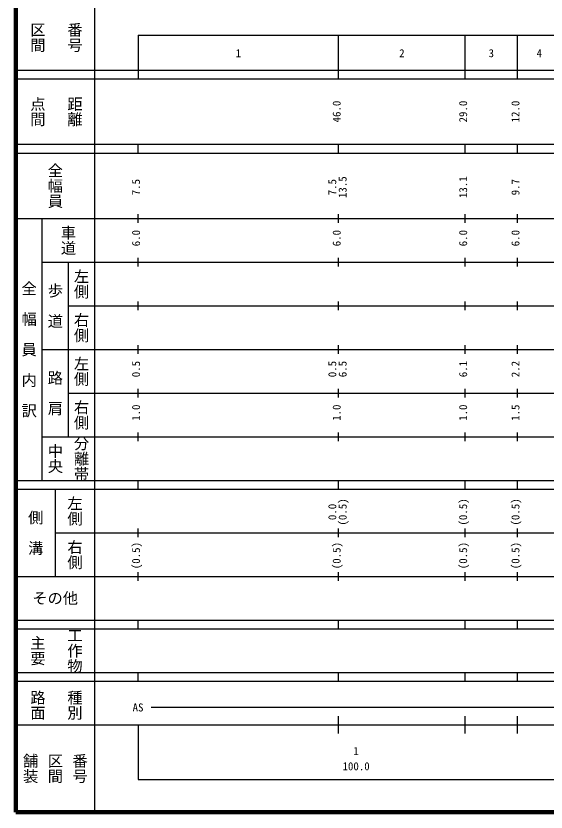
# Model space of a CAD drawing. Units: millimetres on the paper, enlarged 1000 times. Extents: x 40000 to 680000, y 20000 to 380000.
# Drawn here: x 40000 to 161561, y 20000 to 202409 of the extents above; entities that cross this region are included whole.
import ezdxf
from ezdxf.enums import TextEntityAlignment as Align

# ---------------------------------------------------------------- set-up
doc = ezdxf.new("R2010")
doc.units = ezdxf.units.MM
doc.header["$LTSCALE"] = 1000
doc.layers.add('M-TTL', color=2, linetype='Continuous', lineweight=140)
doc.layers.add('M-TTL-BAND', color=7, linetype='Continuous', lineweight=25)
doc.styles.add('@ＭＳ ゴシック', font='')
doc.styles.add('ＭＳ ゴシック', font='')
doc.styles.get('@ＭＳ ゴシック').set_extended_font_data('@MS Gothic')
doc.styles.get('ＭＳ ゴシック').set_extended_font_data('MS Gothic')

msp = doc.modelspace()

# ---------------------------------------------------------------- linework, layer by layer
at = {"layer": 'M-TTL'}
for p, q in [((40000, 380000), (40000, 20000)), ((40000, 20000), (680000, 20000))]:
    msp.add_line(p, q, dxfattribs=at)
at = {"layer": 'M-TTL-BAND'}
for p, q in [((58000, 370000), (58000, 20000)), ((68000, 198000), (579000, 198000)), ((68000, 198000), (68000, 188000)), ((114000, 188000), (114000, 198000)), ((143000, 188000), (143000, 198000)), ((155000, 188000), (155000, 198000)), ((40000, 190000), (579000, 190000)), ((40000, 188000), (579000, 188000)), ((40000, 173000), (579000, 173000)), ((68000, 171000), (68000, 173000)), ((114000, 171000), (114000, 173000)), ((143000, 171000), (143000, 173000)), ((155000, 171000), (155000, 173000)), ((40000, 171000), (579000, 171000)), ((68000, 155000), (68000, 157000)), ((114000, 155000), (114000, 157000)), ((143000, 155000), (143000, 157000)), ((155000, 155000), (155000, 157000)), ((40000, 156000), (579000, 156000)), ((46000, 96000), (46000, 156000)), ((46000, 146000), (579000, 146000)), ((52000, 146000), (52000, 106000)), ((68000, 145000), (68000, 147000)), ((114000, 145000), (114000, 147000)), ((143000, 145000), (143000, 147000)), ((155000, 145000), (155000, 147000)), ((68000, 135000), (68000, 137000)), ((114000, 135000), (114000, 137000)), ((143000, 135000), (143000, 137000)), ((155000, 135000), (155000, 137000)), ((52000, 136000), (579000, 136000)), ((46000, 126000), (579000, 126000)), ((68000, 125000), (68000, 127000)), ((114000, 125000), (114000, 127000)), ((143000, 125000), (143000, 127000)), ((155000, 125000), (155000, 127000)), ((68000, 115000), (68000, 117000)), ((114000, 115000), (114000, 117000)), ((143000, 115000), (143000, 117000)), ((155000, 115000), (155000, 117000)), ((52000, 116000), (579000, 116000)), ((46000, 106000), (579000, 106000)), ((68000, 105000), (68000, 107000)), ((114000, 105000), (114000, 107000)), ((143000, 105000), (143000, 107000)), ((155000, 105000), (155000, 107000)), ((40000, 96000), (579000, 96000)), ((68000, 94000), (68000, 96000)), ((114000, 94000), (114000, 96000)), ((143000, 94000), (143000, 96000)), ((155000, 94000), (155000, 96000)), ((40000, 94000), (579000, 94000)), ((49000, 94000), (49000, 74000)), ((49000, 84000), (579000, 84000)), ((68000, 83000), (68000, 85000)), ((114000, 83000), (114000, 85000)), ((143000, 83000), (143000, 85000)), ((155000, 83000), (155000, 85000)), ((68000, 73000), (68000, 75000)), ((114000, 73000), (114000, 75000)), ((143000, 73000), (143000, 75000)), ((155000, 73000), (155000, 75000)), ((40000, 74000), (579000, 74000)), ((40000, 64000), (579000, 64000)), ((68000, 62000), (68000, 64000)), ((114000, 62000), (114000, 64000)), ((143000, 62000), (143000, 64000)), ((155000, 62000), (155000, 64000)), ((40000, 62000), (579000, 62000)), ((40000, 52000), (579000, 52000)), ((68000, 50000), (68000, 52000)), ((114000, 50000), (114000, 52000)), ((143000, 50000), (143000, 52000)), ((155000, 50000), (155000, 52000)), ((40000, 50000), (579000, 50000)), ((71000, 44000), (370000, 44000)), ((114000, 38000), (114000, 42000)), ((143000, 38000), (143000, 42000)), ((155000, 38000), (155000, 42000)), ((40000, 40000), (579000, 40000)), ((68000, 40000), (68000, 27500)), ((68000, 27500), (579000, 27500))]:
    msp.add_line(p, q, dxfattribs=at)

# ---------------------------------------------------------------- texts
at = {"layer": 'M-TTL-BAND', "style": '@ＭＳ ゴシック'}
for s, p in [('番号', (53500, 197500)), ('区間', (45000, 197500)), ('点間', (45000, 180500)), ('距離', (53500, 180500)), ('全幅員', (49000, 163500)), ('車道', (52000, 151000)), ('左側', (55000, 141000)), ('全\u3000幅\u3000員\u3000内\u3000訳', (43000, 126000)), ('歩\u3000道', (49000, 136000)), ('右側', (55000, 131000)), ('左側', (55000, 121000)), ('路\u3000肩', (49000, 116000)), ('右側', (55000, 111000)), ('分離帯', (55000, 101000)), ('中央', (49000, 101000)), ('左側', (53500, 89000)), ('側\u3000溝', (44500, 84000)), ('右側', (53500, 79000)), ('主要', (45000, 57000)), ('工作物', (53500, 57000)), ('路面', (45000, 44500)), ('種別', (53500, 44500)), ('舗装', (43333, 30000)), ('区間', (49000, 30000)), ('番号', (54667, 30000))]:
    msp.add_text(s, height=2566, rotation=270, dxfattribs=at).set_placement(p, align=Align.MIDDLE_CENTER)
at = {"layer": 'M-TTL-BAND', "style": 'ＭＳ ゴシック'}
for s, p in [('1', (91000, 192405)), ('2', (128500, 192405)), ('3', (149000, 192405)), ('4', (160000, 192405)), ('AS', (68000, 42500)), ('1', (118000, 32523)), ('100.0', (118000, 29033))]:
    msp.add_text(s, height=1833, dxfattribs=at).set_placement(p, align=Align.BOTTOM_CENTER)
for s, p in [('46.0', (115000, 180500)), ('29.0', (144000, 180500)), ('12.0', (156000, 180500)), ('7.5', (69000, 163174)), ('7.5', (114000, 163174)), ('13.5', (116370, 163174)), ('13.1', (144000, 163174)), ('9.7', (156000, 163174)), ('6.0', (69000, 151500)), ('6.0', (115000, 151500)), ('6.0', (144000, 151500)), ('6.0', (156000, 151500)), ('0.5', (69000, 121500)), ('0.5', (114000, 121500)), ('6.5', (116370, 121500)), ('6.1', (144000, 121500)), ('2.2', (156000, 121500)), ('1.0', (69000, 111500)), ('1.0', (115000, 111500)), ('1.0', (144000, 111500)), ('1.5', (156000, 111500)), ('(0.5)', (116370, 88764)), ('(0.5)', (144000, 88764)), ('(0.5)', (156000, 88764)), ('0.0', (114000, 88764)), ('(0.5)', (69000, 78764)), ('(0.5)', (115000, 78764)), ('(0.5)', (144000, 78764)), ('(0.5)', (156000, 78764))]:
    msp.add_text(s, height=1833, rotation=90, dxfattribs=at).set_placement(p, align=Align.BOTTOM_CENTER)
msp.add_text('その他', height=2566, dxfattribs=at).set_placement((49000, 69000), align=Align.MIDDLE_CENTER)

doc.saveas('drawing.dxf')
